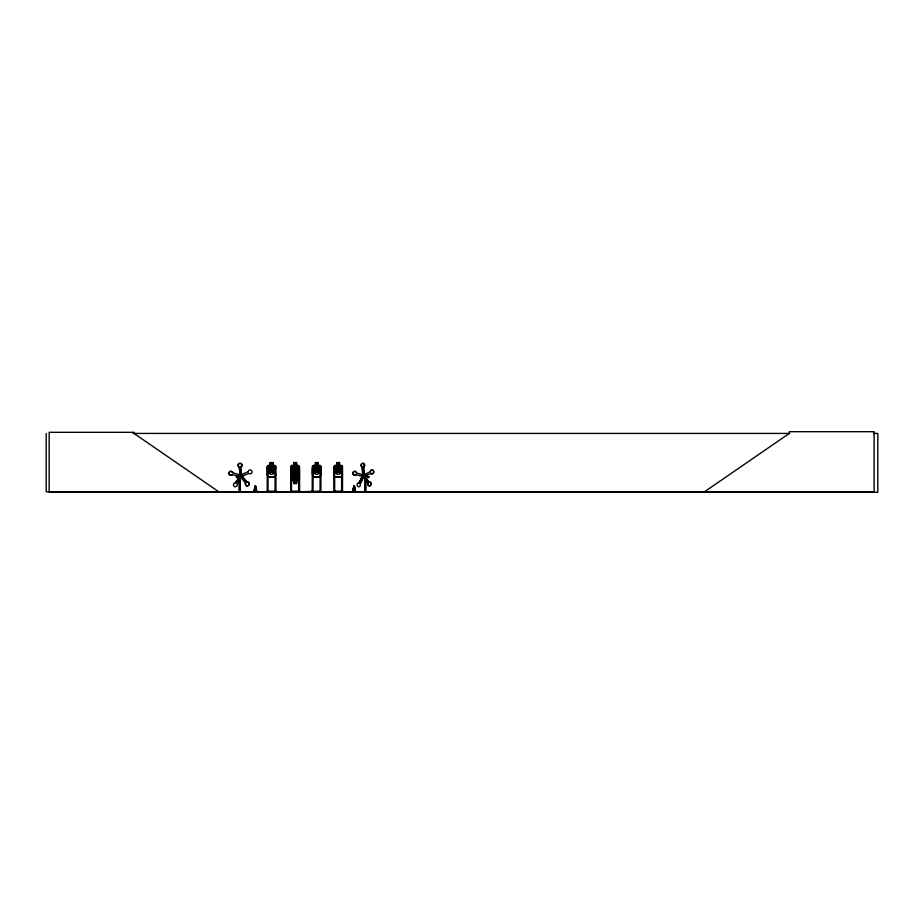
<?xml version="1.0" encoding="UTF-8"?>
<svg xmlns="http://www.w3.org/2000/svg" width="924" height="924" viewBox="0 0 924 924"><rect width="100%" height="100%" fill="white"/><g stroke="black" fill="none" stroke-linecap="round" stroke-linejoin="round"><path stroke-width="1.39" d="M370.374 471.598L363.825 474.878L364.31 476.241L371.021 473.411A1.964 1.698 -90 0 0 373.562 472.788A1.964 1.698 -90 0 0 372.58 470.004A1.964 1.698 -90 0 0 370.374 471.598A1.964 1.698 -90 0 1 372.464 470.004A1.964 1.698 -90 0 1 373.446 472.788A1.964 1.698 -90 0 1 370.894 473.411L370.859 473.227M248.337 471.864L248.279 471.598A1.964 1.894 -90 0 1 250.739 470.004A1.964 1.894 -90 0 1 251.825 472.788A1.964 1.894 -90 0 1 248.983 473.411L241.638 476.241L241.106 474.878L248.337 471.598M255.116 491.73L255.336 486.151L255.925 491.73M353.846 491.73L354.077 486.151L353.107 491.73M364.495 465.65L364.518 465.176A2.01 1.744 -90 0 0 361.792 463.652A2.01 1.744 -90 0 0 362.023 467.128L363.767 466.966L364.426 464.68M240.009 475.04L239.397 467.163L239.94 475.04L241.43 474.936L241.106 466.943A1.964 1.894 -90 0 0 241.407 463.952A1.964 1.894 -90 0 0 238.507 464.171A1.964 1.894 -90 0 0 239.224 467.082L241.095 466.966L241.834 464.68M241.915 465.65L241.938 465.176A2.01 1.94 -90 0 0 238.9 463.652A2.01 1.94 -90 0 0 239.166 467.128M255.07 488.935L255.301 486.151L254.181 491.73M353.811 488.935L354.031 486.151M254.377 491.73L255.22 486.151M352.91 491.73L353.927 486.151L355.659 491.73L354.354 486.151L354.908 490.332M362.832 476.38L363.132 474.948L356.237 472.765A1.964 1.698 90 0 0 353.857 471.54A1.964 1.698 90 0 0 353.234 474.462A1.964 1.698 90 0 0 355.832 474.67L362.832 476.38L362.081 467.082M253.904 491.73L255.151 486.151L256.93 491.73M352.645 491.73L353.88 486.151L352.575 491.73M253.834 491.73L255.14 486.151M364.495 465.684L363.571 467.059L364.056 474.936L362.786 475.04L362.416 467.163M241.903 465.684L241.106 466.943M275.918 474.266L274.925 477.142L268.122 477.142L267.232 474.266M290.783 471.898L291.776 469.011L298.579 469.011L299.48 471.898M290.887 471.91L291.845 469.115M320.963 474.255L319.993 477.05L313.328 477.05M342.527 474.266L341.534 477.142L334.731 477.142L333.83 474.266M267.013 491.73L267.082 490.944L268.064 490.944M290.09 491.741L290.494 491.325M367.995 482.998L363.398 476.876L364.379 475.929L368.965 482.051L364.495 475.929L363.525 476.876L367.764 483.24A1.964 1.698 -90 0 0 369.069 485.839A1.964 1.698 -90 0 0 371.067 483.899A1.964 1.698 -90 0 0 369.069 481.97M241.776 475.929L240.633 476.876L245.495 483.24A1.964 1.894 -90 0 0 246.951 485.839A1.964 1.894 -90 0 0 249.18 483.899A1.964 1.894 -90 0 0 247.008 481.97L241.718 475.929L246.766 482.051M359.055 482.882L362.601 476.079L363.594 476.53L360.152 483.876A1.964 1.698 -90 0 1 359.297 486.659A1.964 1.698 -90 0 1 357.091 485.077A1.964 1.698 -90 0 1 358.835 482.836L363.594 476.53L362.82 477.304M296.488 483.506L296.477 480.607L297.932 479.637L297.932 474.231L296.477 471.91L296.477 466.528L295.091 469.173C294.109 464.772 290.69 466.505 294.525 469.831L292.596 473.169L294.537 476.322C290.76 479.66 294.005 481.427 295.172 476.992C296.05 481.242 299.619 479.833 295.738 476.334C299.792 472.187 296.211 471.321 295.126 475.698C292.4 468.341 291.476 477.627 295.137 470.466C296.304 474.832 299.734 473.966 295.715 469.842L297.551 466.516L293.774 466.528L293.774 471.933L292.33 474.231L292.33 479.637L293.774 480.607L293.774 483.506M296.477 474.255L297.932 471.933L297.932 466.528L296.477 465.557L296.477 462.658L293.774 462.658L293.774 465.557L292.33 466.528L292.33 471.933L293.774 474.255L293.774 479.637L296.477 479.637L296.477 474.231L293.774 474.255M358.939 482.882L362.601 476.079L363.686 476.853L360.268 483.876M290.817 490.944L290.829 491.799L290.783 466.493L291.707 465.465L293.682 465.465L293.682 462.566L296.581 462.566L296.581 465.465L298.452 465.465L299.48 466.481L299.48 479.672L298.556 480.699L291.811 480.699L290.783 479.683M290.783 466.493L291.707 465.465M298.51 480.607L299.376 479.625M315.361 462.658L318.064 462.658L318.064 465.557L319.508 466.528L319.508 471.933L318.064 474.255L315.361 474.255L313.906 471.933L313.906 466.528L315.361 465.557L315.269 462.566L318.156 462.566L318.156 465.465L320.039 465.465L321.055 466.481L321.055 474.266L320.062 477.142L313.259 477.142L312.37 474.266L312.37 466.493L313.294 465.465L315.269 465.465M312.462 466.539L313.328 465.557L319.993 465.557L320.963 466.528L320.871 491.799M239.847 477.304L241.002 476.853L237.064 483.876A1.964 1.894 -90 0 1 235.92 486.659A1.964 1.894 -90 0 1 233.46 485.077A1.964 1.894 -90 0 1 235.401 482.836L240.714 476.53L239.801 476.079L235.643 482.882L239.801 476.079L240.714 476.53M366.458 476.126L366.47 475.49M704.481 491.799L789.304 433.425L789.304 431.704L874.116 431.704L874.116 491.799L46.2 491.799L46.2 433.425M333.564 491.741L334.673 490.944M368.849 482.051L369.184 481.97A1.964 1.698 -90 0 1 371.182 483.899A1.964 1.698 -90 0 1 369.196 485.839A1.964 1.698 -90 0 1 367.891 483.24M132.917 433.425L789.743 433.425M873.469 433.425L877.8 433.425L877.8 492.296L49.18 492.296L49.18 432.317L134.003 432.317L134.003 433.425L218.815 491.799M272.927 462.658L270.224 462.658L270.224 465.557L268.78 466.528L268.78 471.933L270.224 474.255L272.927 474.255L274.382 471.933L274.382 466.528L272.927 465.557L273.03 462.566L270.131 462.566L270.131 465.465L268.156 465.465L267.232 466.493L267.267 491.799M339.524 462.658L336.821 462.658L336.821 465.557L335.377 466.528L335.377 471.933L336.821 474.255L339.524 474.255L340.979 471.933L340.979 466.528L339.524 465.557L339.628 462.566L336.729 462.566L336.729 465.465L334.754 465.465L333.83 466.493L333.876 491.799M273.03 465.465L274.902 465.465L275.918 466.481L275.918 491.799M339.628 465.465L341.499 465.465L342.527 466.481L342.515 491.799M291.753 465.557L298.417 465.557M334.8 465.557L341.464 465.557L342.423 466.528M363.571 467.059L363.825 474.878M267.175 468.26L267.972 468.26L268.064 491.799M275.826 468.26L275.029 468.26L275.121 491.799M290.725 468.26L291.534 468.26L291.43 491.799M299.376 468.26L298.567 468.26L298.66 491.799M320.963 468.26L320.166 468.26L320.074 491.799M333.783 468.26L334.58 468.26L334.673 491.799M342.423 468.26L341.626 468.26L341.626 491.799L341.534 490.944L342.515 490.944M293.774 471.933L296.477 471.91M240.24 474.751L238.346 474.751L238.346 476.842M365.165 474.751L365.835 474.751L365.835 476.842M239.72 476.842L236.255 476.842L236.255 477.454L243.208 477.454L243.208 476.842L242.065 477.454M268.203 477.05L274.855 477.05M291.753 477.05L298.417 477.05L299.376 474.255L298.475 477.142L291.672 477.142L290.783 474.266L291.684 477.142M341.464 477.05L334.8 477.05L333.922 474.255L333.922 466.539M275.918 490.944L274.936 490.944L274.936 491.799M290.633 490.944L291.614 490.944L291.614 491.799M312.22 490.944L313.201 490.944L313.201 491.799M320.074 490.944L321.171 491.741M268.064 491.187L274.936 491.187M291.614 491.187L298.487 491.187M320.074 491.187L299.157 491.799M334.673 491.187L341.534 491.187M233.645 491.799L245.357 491.799M299.376 466.528L299.642 491.73L298.475 490.944L298.475 491.799M358.57 491.799L371.633 491.799M363.594 476.53L363.802 476.853M275.826 466.528L274.855 465.557L268.203 465.557L267.325 466.539L267.325 474.255M255.625 486.151L256.86 491.73M354.308 486.151L355.324 491.73M256.583 491.73L255.578 486.151L256.179 490.332M354.654 491.73L354.204 486.151L354.273 488.935M255.428 486.151L255.602 490.332M366.943 476.842L366.943 474.751L366.274 474.751L366.274 476.842M366.736 476.842L366.736 477.454M365.765 477.454L365.765 491.683M365.546 477.454L365.546 491.683M364.922 478.875L364.922 491.683M364.703 478.875L364.703 491.683M342.33 490.944L342.33 491.799M334.488 490.944L334.488 491.799M320.258 490.944L320.258 491.799M313.017 491.799L313.109 468.26L312.312 468.26L312.22 491.799M312.404 490.944L312.404 491.799M296.581 480.699L296.581 483.599L293.682 483.599L293.682 480.699M290.887 466.539L290.887 479.637M275.733 490.944L275.733 491.799M267.879 490.944L267.879 491.799M240.321 477.454L240.321 491.683M239.893 477.454L239.893 491.683M239.57 480.295L239.57 491.683M239.258 474.751L239.258 476.842M239.143 478.875L239.143 491.683M238.912 474.751L238.912 476.842M238.692 474.751L238.692 476.842M237.399 476.842L237.399 477.454M362.647 477.027A1.721 1.49 -90 0 1 363.248 474.208A1.721 1.49 -90 0 1 365.199 476.033A1.721 1.49 -90 0 1 362.947 477.304M355.959 474.67A1.964 1.698 -90 0 1 353.361 474.462A1.964 1.698 -90 0 1 353.984 471.54A1.964 1.698 -90 0 1 356.364 472.765M362.196 467.082A1.964 1.698 -90 0 1 361.573 464.171A1.964 1.698 -90 0 1 364.16 463.952A1.964 1.698 -90 0 1 363.894 466.943M232.247 474.67A1.964 1.894 -90 0 1 229.36 474.462A1.964 1.894 -90 0 1 230.053 471.54A1.964 1.894 -90 0 1 232.709 472.765M246.951 481.97A1.964 1.894 -90 0 1 249.18 483.899A1.964 1.894 -90 0 1 247.02 485.839A1.964 1.894 -90 0 1 245.565 483.24M240.263 474.948L239.847 476.38L232.19 474.67A1.964 1.894 -90 0 1 229.291 474.462A1.964 1.894 -90 0 1 229.995 471.54A1.964 1.894 -90 0 1 232.64 472.765L240.263 474.948M274.116 473.169L273.181 473.261L271.587 470.466C270.339 474.878 267.013 473.931 270.975 469.831C267.14 466.505 270.559 464.772 271.541 469.173C272.638 465.003 276.091 465.881 272.164 469.842L274.116 473.169M319.254 473.169L318.26 473.18L316.724 470.466C315.627 474.844 312.058 473.977 316.1 469.831C312.266 466.505 315.685 464.772 316.678 469.173C317.775 465.003 321.229 465.881 317.302 469.842L319.254 473.169M340.713 473.169L339.778 473.261L338.184 470.466C337.098 474.844 333.518 473.977 337.572 469.831C333.737 466.505 337.156 464.772 338.138 469.173C339.235 465.003 342.7 465.881 338.773 469.842L340.713 473.169M272.441 463.143L270.709 463.143L270.709 464.114L272.441 464.114L272.441 463.143M296.003 463.143L294.259 463.143L294.259 464.114L296.003 464.114L296.003 463.143M317.579 463.143L315.846 463.143L315.846 464.114L317.579 464.114L317.579 463.143M339.05 463.143L337.306 463.143L337.306 464.114L339.05 464.114L339.05 463.143M272.927 466.528L270.224 466.528L270.224 471.933L272.927 471.933L272.927 466.528M318.064 466.528L315.361 466.528L315.361 471.933L318.064 471.933L318.064 466.528M339.524 466.528L336.821 466.528L336.821 471.933L339.524 471.933L339.524 466.528M368.942 476.842L361.527 476.842L361.527 477.454L368.942 477.454L368.942 476.842M296.003 482.051L294.259 482.051L294.259 483.021L296.003 483.021L296.003 482.051M364.68 476.738A1.721 1.49 -90 0 0 363.455 474.127A1.721 1.49 -90 0 0 362.104 476.657A1.721 1.49 -90 0 0 364.68 476.738M242.065 476.738A1.721 1.663 -90 0 0 240.69 474.127A1.721 1.663 -90 0 0 239.189 476.657A1.721 1.663 -90 0 0 242.065 476.738"/></g></svg>
